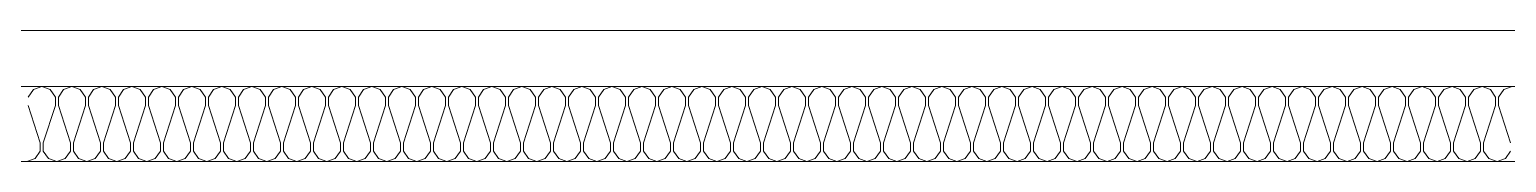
# Model space of a CAD drawing. Header units: millimetres. Extents: x 0 to 420000, y 0 to 297000.
# Drawn here: x 256620 to 260558, y 24100 to 24450 of the extents above; entities that cross this region are included whole.
import ezdxf

# ---------------------------------------------------------------- set-up
doc = ezdxf.new("R2010")
doc.units = ezdxf.units.MM
doc.linetypes.add('CEN', pattern=[62, 60, -1, 0, -1])
for name, color, linetype, lineweight in [('A-AXIS-LINE', 1, 'CEN', 15), ('A-XXXX-FIN2', 6, 'Continuous', 20), ('A-XXXX-INSL2', 8, 'Continuous', 18)]:
    doc.layers.add(name, color=color, linetype=linetype, lineweight=lineweight)

# ---------------------------------------------------------------- blocks, each defined once
blk = doc.blocks.new('axis(211208)')
at = {"layer": 'A-AXIS-LINE', "ltscale": 1000}
blk.add_line((4631788.1, -441118.7), (4955413.1, -441118.7), dxfattribs=at)
blk = doc.blocks.new('지하2층')
at = {"layer": 'A-XXXX-FIN2'}
blk.add_lwpolyline([(4801423.8, -401118.7), (4877723.8, -401118.7)], dxfattribs=at)
at = {"layer": 'A-XXXX-INSL2'}
for points in [[(4877723.8, -401268.7), (4801533.8, -401268.7)], [(4830883.8, -401268.7), (4830861.8, -401276.7), (4830847.8, -401296.7), (4830847.8, -401318.7), (4830879.8, -401418.7)], [(4830879.8, -401440.7), (4830865.8, -401460.7), (4830843.8, -401468.7), (4830821.8, -401460.7), (4830807.8, -401440.7), (4830807.8, -401418.7), (4830839.8, -401318.7), (4830839.8, -401296.7), (4830825.8, -401276.7), (4830803.8, -401268.7), (4830781.8, -401276.7), (4830767.8, -401296.7), (4830767.8, -401318.7), (4830799.8, -401418.7), (4830799.8, -401440.7), (4830785.8, -401460.7), (4830763.8, -401468.7), (4830741.8, -401460.7), (4830727.8, -401440.7), (4830727.8, -401418.7), (4830759.8, -401318.7), (4830759.8, -401296.7), (4830745.8, -401276.7), (4830723.8, -401268.7), (4830701.8, -401276.7), (4830687.8, -401296.7), (4830687.8, -401318.7), (4830719.8, -401418.7), (4830719.8, -401440.7), (4830705.8, -401460.7), (4830683.8, -401468.7), (4830661.8, -401460.7), (4830647.8, -401440.7), (4830647.8, -401418.7), (4830679.8, -401318.7), (4830679.8, -401296.7), (4830665.8, -401276.7), (4830643.8, -401268.7), (4830621.8, -401276.7), (4830607.8, -401296.7), (4830607.8, -401318.7), (4830639.8, -401418.7), (4830639.8, -401440.7), (4830625.8, -401460.7), (4830603.8, -401468.7), (4830581.8, -401460.7), (4830567.8, -401440.7), (4830567.8, -401418.7), (4830599.8, -401318.7), (4830599.8, -401296.7), (4830585.8, -401276.7), (4830563.8, -401268.7), (4830541.8, -401276.7), (4830527.8, -401296.7), (4830527.8, -401318.7), (4830559.8, -401418.7), (4830559.8, -401440.7), (4830545.8, -401460.7), (4830523.8, -401468.7), (4830501.8, -401460.7), (4830487.8, -401440.7), (4830487.8, -401418.7), (4830519.8, -401318.7), (4830519.8, -401296.7), (4830505.8, -401276.7), (4830483.8, -401268.7), (4830461.8, -401276.7), (4830447.8, -401296.7), (4830447.8, -401318.7), (4830479.8, -401418.7), (4830479.8, -401440.7), (4830465.8, -401460.7), (4830443.8, -401468.7), (4830421.8, -401460.7), (4830407.8, -401440.7), (4830407.8, -401418.7), (4830439.8, -401318.7), (4830439.8, -401296.7), (4830425.8, -401276.7), (4830403.8, -401268.7), (4830381.8, -401276.7), (4830367.8, -401296.7), (4830367.8, -401318.7), (4830399.8, -401418.7), (4830399.8, -401440.7), (4830385.8, -401460.7), (4830363.8, -401468.7), (4830341.8, -401460.7), (4830327.8, -401440.7), (4830327.8, -401418.7), (4830359.8, -401318.7), (4830359.8, -401296.7), (4830345.8, -401276.7), (4830323.8, -401268.7), (4830301.8, -401276.7), (4830287.8, -401296.7), (4830287.8, -401318.7), (4830319.8, -401418.7), (4830319.8, -401440.7), (4830305.8, -401460.7), (4830283.8, -401468.7), (4830261.8, -401460.7), (4830247.8, -401440.7), (4830247.8, -401418.7), (4830279.8, -401318.7), (4830279.8, -401296.7), (4830265.8, -401276.7), (4830243.8, -401268.7), (4830221.8, -401276.7), (4830207.8, -401296.7), (4830207.8, -401318.7), (4830239.8, -401418.7), (4830239.8, -401440.7), (4830225.8, -401460.7), (4830203.8, -401468.7), (4830181.8, -401460.7), (4830167.8, -401440.7), (4830167.8, -401418.7), (4830199.8, -401318.7), (4830199.8, -401296.7), (4830185.8, -401276.7), (4830163.8, -401268.7), (4830141.8, -401276.7), (4830127.8, -401296.7), (4830127.8, -401318.7), (4830159.8, -401418.7), (4830159.8, -401440.7), (4830145.8, -401460.7), (4830123.8, -401468.7), (4830101.8, -401460.7), (4830087.8, -401440.7), (4830087.8, -401418.7), (4830119.8, -401318.7), (4830119.8, -401296.7), (4830105.8, -401276.7), (4830083.8, -401268.7), (4830061.8, -401276.7), (4830047.8, -401296.7), (4830047.8, -401318.7), (4830079.8, -401418.7), (4830079.8, -401440.7), (4830065.8, -401460.7), (4830043.8, -401468.7), (4830021.8, -401460.7), (4830007.8, -401440.7), (4830007.8, -401418.7), (4830039.8, -401318.7), (4830039.8, -401296.7), (4830025.8, -401276.7), (4830003.8, -401268.7), (4829981.8, -401276.7), (4829967.8, -401296.7), (4829967.8, -401318.7), (4829999.8, -401418.7), (4829999.8, -401440.7), (4829985.8, -401460.7), (4829963.8, -401468.7), (4829941.8, -401460.7), (4829927.8, -401440.7), (4829927.8, -401418.7), (4829959.8, -401318.7), (4829959.8, -401296.7), (4829945.8, -401276.7), (4829923.8, -401268.7), (4829901.8, -401276.7), (4829887.8, -401296.7), (4829887.8, -401318.7), (4829919.8, -401418.7), (4829919.8, -401440.7), (4829905.8, -401460.7), (4829883.8, -401468.7), (4829861.8, -401460.7), (4829847.8, -401440.7), (4829847.8, -401418.7), (4829879.8, -401318.7), (4829879.8, -401296.7), (4829865.8, -401276.7), (4829843.8, -401268.7), (4829821.8, -401276.7), (4829807.8, -401296.7), (4829807.8, -401318.7), (4829839.8, -401418.7), (4829839.8, -401440.7), (4829825.8, -401460.7), (4829803.8, -401468.7), (4829781.8, -401460.7), (4829767.8, -401440.7), (4829767.8, -401418.7), (4829799.8, -401318.7), (4829799.8, -401296.7), (4829785.8, -401276.7), (4829763.8, -401268.7), (4829741.8, -401276.7), (4829727.8, -401296.7), (4829727.8, -401318.7), (4829759.8, -401418.7), (4829759.8, -401440.7), (4829745.8, -401460.7), (4829723.8, -401468.7), (4829701.8, -401460.7), (4829687.8, -401440.7), (4829687.8, -401418.7), (4829719.8, -401318.7), (4829719.8, -401296.7), (4829705.8, -401276.7), (4829683.8, -401268.7), (4829661.8, -401276.7), (4829647.8, -401296.7), (4829647.8, -401318.7), (4829679.8, -401418.7), (4829679.8, -401440.7), (4829665.8, -401460.7), (4829643.8, -401468.7), (4829621.8, -401460.7), (4829607.8, -401440.7), (4829607.8, -401418.7), (4829639.8, -401318.7), (4829639.8, -401296.7), (4829625.8, -401276.7), (4829603.8, -401268.7), (4829581.8, -401276.7), (4829567.8, -401296.7), (4829567.8, -401318.7), (4829599.8, -401418.7), (4829599.8, -401440.7), (4829585.8, -401460.7), (4829563.8, -401468.7), (4829541.8, -401460.7), (4829527.8, -401440.7), (4829527.8, -401418.7), (4829559.8, -401318.7), (4829559.8, -401296.7), (4829545.8, -401276.7), (4829523.8, -401268.7), (4829501.8, -401276.7), (4829487.8, -401296.7), (4829487.8, -401318.7), (4829519.8, -401418.7), (4829519.8, -401440.7), (4829505.8, -401460.7), (4829483.8, -401468.7), (4829461.8, -401460.7), (4829447.8, -401440.7), (4829447.8, -401418.7), (4829479.8, -401318.7), (4829479.8, -401296.7), (4829465.8, -401276.7), (4829443.8, -401268.7), (4829421.8, -401276.7), (4829407.8, -401296.7), (4829407.8, -401318.7), (4829439.8, -401418.7), (4829439.8, -401440.7), (4829425.8, -401460.7), (4829403.8, -401468.7), (4829381.8, -401460.7), (4829367.8, -401440.7), (4829367.8, -401418.7), (4829399.8, -401318.7), (4829399.8, -401296.7), (4829385.8, -401276.7), (4829363.8, -401268.7), (4829341.8, -401276.7), (4829327.8, -401296.7), (4829327.8, -401318.7), (4829359.8, -401418.7), (4829359.8, -401440.7), (4829345.8, -401460.7), (4829323.8, -401468.7), (4829301.8, -401460.7), (4829287.8, -401440.7), (4829287.8, -401418.7), (4829319.8, -401318.7), (4829319.8, -401296.7), (4829305.8, -401276.7), (4829283.8, -401268.7), (4829261.8, -401276.7), (4829247.8, -401296.7), (4829247.8, -401318.7), (4829279.8, -401418.7), (4829279.8, -401440.7), (4829265.8, -401460.7), (4829243.8, -401468.7), (4829221.8, -401460.7), (4829207.8, -401440.7), (4829207.8, -401418.7), (4829239.8, -401318.7), (4829239.8, -401296.7), (4829225.8, -401276.7), (4829203.8, -401268.7), (4829181.8, -401276.7), (4829167.8, -401296.7), (4829167.8, -401318.7), (4829199.8, -401418.7), (4829199.8, -401440.7), (4829185.8, -401460.7), (4829163.8, -401468.7), (4829141.8, -401460.7), (4829127.8, -401440.7), (4829127.8, -401418.7), (4829159.8, -401318.7), (4829159.8, -401296.7), (4829145.8, -401276.7), (4829123.8, -401268.7), (4829101.8, -401276.7), (4829087.8, -401296.7), (4829087.8, -401318.7), (4829119.8, -401418.7), (4829119.8, -401440.7), (4829105.8, -401460.7), (4829083.8, -401468.7), (4829061.8, -401460.7), (4829047.8, -401440.7), (4829047.8, -401418.7), (4829079.8, -401318.7), (4829079.8, -401296.7), (4829065.8, -401276.7), (4829043.8, -401268.7), (4829021.8, -401276.7), (4829007.8, -401296.7), (4829007.8, -401318.7), (4829039.8, -401418.7), (4829039.8, -401440.7), (4829025.8, -401460.7), (4829003.8, -401468.7), (4828981.8, -401460.7), (4828967.8, -401440.7), (4828967.8, -401418.7), (4828999.8, -401318.7), (4828999.8, -401296.7), (4828985.8, -401276.7), (4828963.8, -401268.7), (4828941.8, -401276.7), (4828927.8, -401296.7), (4828927.8, -401318.7), (4828959.8, -401418.7), (4828959.8, -401440.7), (4828945.8, -401460.7), (4828923.8, -401468.7), (4828901.8, -401460.7), (4828887.8, -401440.7), (4828887.8, -401418.7), (4828919.8, -401318.7), (4828919.8, -401296.7), (4828905.8, -401276.7), (4828883.8, -401268.7), (4828861.8, -401276.7), (4828847.8, -401296.7), (4828847.8, -401318.7), (4828879.8, -401418.7), (4828879.8, -401440.7), (4828865.8, -401460.7), (4828843.8, -401468.7), (4828821.8, -401460.7), (4828807.8, -401440.7), (4828807.8, -401418.7), (4828839.8, -401318.7), (4828839.8, -401296.7), (4828825.8, -401276.7), (4828803.8, -401268.7), (4828781.8, -401276.7), (4828767.8, -401296.7), (4828767.8, -401318.7), (4828799.8, -401418.7), (4828799.8, -401440.7), (4828785.8, -401460.7), (4828763.8, -401468.7), (4828741.8, -401460.7), (4828727.8, -401440.7), (4828727.8, -401418.7), (4828759.8, -401318.7), (4828759.8, -401296.7), (4828745.8, -401276.7), (4828723.8, -401268.7), (4828701.8, -401276.7), (4828687.8, -401296.7), (4828687.8, -401318.7), (4828719.8, -401418.7), (4828719.8, -401440.7), (4828705.8, -401460.7), (4828683.8, -401468.7), (4828661.8, -401460.7), (4828647.8, -401440.7), (4828647.8, -401418.7), (4828679.8, -401318.7), (4828679.8, -401296.7), (4828665.8, -401276.7), (4828643.8, -401268.7), (4828621.8, -401276.7), (4828607.8, -401296.7), (4828607.8, -401318.7), (4828639.8, -401418.7), (4828639.8, -401440.7), (4828625.8, -401460.7), (4828603.8, -401468.7), (4828581.8, -401460.7), (4828567.8, -401440.7), (4828567.8, -401418.7), (4828599.8, -401318.7), (4828599.8, -401296.7), (4828585.8, -401276.7), (4828563.8, -401268.7), (4828541.8, -401276.7), (4828527.8, -401296.7), (4828527.8, -401318.7), (4828559.8, -401418.7), (4828559.8, -401440.7), (4828545.8, -401460.7), (4828523.8, -401468.7), (4828501.8, -401460.7), (4828487.8, -401440.7), (4828487.8, -401418.7), (4828519.8, -401318.7), (4828519.8, -401296.7), (4828505.8, -401276.7), (4828483.8, -401268.7), (4828461.8, -401276.7), (4828447.8, -401296.7), (4828447.8, -401318.7), (4828479.8, -401418.7), (4828479.8, -401440.7), (4828465.8, -401460.7), (4828443.8, -401468.7), (4828421.8, -401460.7), (4828407.8, -401440.7), (4828407.8, -401418.7), (4828439.8, -401318.7), (4828439.8, -401296.7), (4828425.8, -401276.7), (4828403.8, -401268.7), (4828381.8, -401276.7), (4828367.8, -401296.7), (4828367.8, -401318.7), (4828399.8, -401418.7), (4828399.8, -401440.7), (4828385.8, -401460.7), (4828363.8, -401468.7), (4828341.8, -401460.7), (4828327.8, -401440.7), (4828327.8, -401418.7), (4828359.8, -401318.7), (4828359.8, -401296.7), (4828345.8, -401276.7), (4828323.8, -401268.7), (4828301.8, -401276.7), (4828287.8, -401296.7), (4828287.8, -401318.7), (4828319.8, -401418.7), (4828319.8, -401440.7), (4828305.8, -401460.7), (4828283.8, -401468.7), (4828261.8, -401460.7), (4828247.8, -401440.7), (4828247.8, -401418.7), (4828279.8, -401318.7), (4828279.8, -401296.7), (4828265.8, -401276.7), (4828243.8, -401268.7), (4828221.8, -401276.7), (4828207.8, -401296.7), (4828207.8, -401318.7), (4828239.8, -401418.7), (4828239.8, -401440.7), (4828225.8, -401460.7), (4828203.8, -401468.7), (4828181.8, -401460.7), (4828167.8, -401440.7), (4828167.8, -401418.7), (4828199.8, -401318.7), (4828199.8, -401296.7), (4828185.8, -401276.7), (4828163.8, -401268.7), (4828141.8, -401276.7), (4828127.8, -401296.7), (4828127.8, -401318.7), (4828159.8, -401418.7), (4828159.8, -401440.7), (4828145.8, -401460.7), (4828123.8, -401468.7), (4828101.8, -401460.7), (4828087.8, -401440.7), (4828087.8, -401418.7), (4828119.8, -401318.7), (4828119.8, -401296.7), (4828105.8, -401276.7), (4828083.8, -401268.7), (4828061.8, -401276.7), (4828047.8, -401296.7), (4828047.8, -401318.7), (4828079.8, -401418.7), (4828079.8, -401440.7), (4828065.8, -401460.7), (4828043.8, -401468.7), (4828021.8, -401460.7), (4828007.8, -401440.7), (4828007.8, -401418.7), (4828039.8, -401318.7), (4828039.8, -401296.7), (4828025.8, -401276.7), (4828003.8, -401268.7), (4827981.8, -401276.7), (4827967.8, -401296.7), (4827967.8, -401318.7), (4827999.8, -401418.7), (4827999.8, -401440.7), (4827985.8, -401460.7), (4827963.8, -401468.7), (4827941.8, -401460.7), (4827927.8, -401440.7), (4827927.8, -401418.7), (4827959.8, -401318.7), (4827959.8, -401296.7), (4827945.8, -401276.7), (4827923.8, -401268.7), (4827901.8, -401276.7), (4827887.8, -401296.7), (4827887.8, -401318.7), (4827919.8, -401418.7), (4827919.8, -401440.7), (4827905.8, -401460.7), (4827883.8, -401468.7), (4827861.8, -401460.7), (4827847.8, -401440.7), (4827847.8, -401418.7), (4827879.8, -401318.7), (4827879.8, -401296.7), (4827865.8, -401276.7), (4827843.8, -401268.7), (4827821.8, -401276.7), (4827807.8, -401296.7), (4827807.8, -401318.7), (4827839.8, -401418.7), (4827839.8, -401440.7), (4827825.8, -401460.7), (4827803.8, -401468.7), (4827781.8, -401460.7), (4827767.8, -401440.7), (4827767.8, -401418.7), (4827799.8, -401318.7), (4827799.8, -401296.7), (4827785.8, -401276.7), (4827763.8, -401268.7), (4827741.8, -401276.7), (4827727.8, -401296.7), (4827727.8, -401318.7), (4827759.8, -401418.7), (4827759.8, -401440.7), (4827745.8, -401460.7), (4827723.8, -401468.7), (4827701.8, -401460.7), (4827687.8, -401440.7), (4827687.8, -401418.7), (4827719.8, -401318.7), (4827719.8, -401296.7), (4827705.8, -401276.7), (4827683.8, -401268.7), (4827661.8, -401276.7), (4827647.8, -401296.7), (4827647.8, -401318.7), (4827679.8, -401418.7), (4827679.8, -401440.7), (4827665.8, -401460.7), (4827643.8, -401468.7), (4827621.8, -401460.7), (4827607.8, -401440.7), (4827607.8, -401418.7), (4827639.8, -401318.7), (4827639.8, -401296.7), (4827625.8, -401276.7), (4827603.8, -401268.7), (4827581.8, -401276.7), (4827567.8, -401296.7), (4827567.8, -401318.7), (4827599.8, -401418.7), (4827599.8, -401440.7), (4827585.8, -401460.7), (4827563.8, -401468.7), (4827541.8, -401460.7), (4827527.8, -401440.7), (4827527.8, -401418.7), (4827559.8, -401318.7), (4827559.8, -401296.7), (4827545.8, -401276.7), (4827523.8, -401268.7), (4827501.8, -401276.7), (4827487.8, -401296.7), (4827487.8, -401318.7), (4827519.8, -401418.7), (4827519.8, -401440.7), (4827505.8, -401460.7), (4827483.8, -401468.7), (4827461.8, -401460.7), (4827447.8, -401440.7), (4827447.8, -401418.7), (4827479.8, -401318.7), (4827479.8, -401296.7), (4827465.8, -401276.7), (4827443.8, -401268.7), (4827421.8, -401276.7), (4827407.8, -401296.7), (4827407.8, -401318.7), (4827439.8, -401418.7), (4827439.8, -401440.7), (4827425.8, -401460.7), (4827403.8, -401468.7), (4827381.8, -401460.7), (4827367.8, -401440.7), (4827367.8, -401418.7), (4827399.8, -401318.7), (4827399.8, -401296.7), (4827385.8, -401276.7), (4827363.8, -401268.7), (4827341.8, -401276.7), (4827327.8, -401296.7), (4827327.8, -401318.7), (4827359.8, -401418.7), (4827359.8, -401440.7), (4827345.8, -401460.7), (4827323.8, -401468.7), (4827301.8, -401460.7), (4827287.8, -401440.7), (4827287.8, -401418.7), (4827319.8, -401318.7), (4827319.8, -401296.7), (4827305.8, -401276.7), (4827283.8, -401268.7), (4827261.8, -401276.7), (4827247.8, -401296.7), (4827247.8, -401318.7), (4827279.8, -401418.7), (4827279.8, -401440.7), (4827265.8, -401460.7), (4827243.8, -401468.7), (4827221.8, -401460.7), (4827207.8, -401440.7), (4827207.8, -401418.7), (4827239.8, -401318.7), (4827239.8, -401296.7), (4827225.8, -401276.7), (4827203.8, -401268.7), (4827181.8, -401276.7), (4827167.8, -401296.7), (4827167.8, -401318.7), (4827199.8, -401418.7), (4827199.8, -401440.7), (4827185.8, -401460.7), (4827163.8, -401468.7), (4827141.8, -401460.7), (4827127.8, -401440.7), (4827127.8, -401418.7), (4827159.8, -401318.7), (4827159.8, -401296.7), (4827145.8, -401276.7), (4827123.8, -401268.7), (4827101.8, -401276.7), (4827087.8, -401296.7), (4827087.8, -401318.7), (4827119.8, -401418.7), (4827119.8, -401440.7), (4827105.8, -401460.7), (4827083.8, -401468.7), (4827061.8, -401460.7), (4827047.8, -401440.7), (4827047.8, -401418.7), (4827079.8, -401318.7), (4827079.8, -401296.7), (4827065.8, -401276.7), (4827043.8, -401268.7), (4827021.8, -401276.7), (4827007.8, -401296.7), (4827007.8, -401318.7), (4827039.8, -401418.7), (4827039.8, -401440.7), (4827025.8, -401460.7), (4827003.8, -401468.7), (4826981.8, -401460.7), (4826967.8, -401440.7), (4826967.8, -401418.7), (4826999.8, -401318.7), (4826999.8, -401296.7), (4826985.8, -401276.7), (4826963.8, -401268.7), (4826941.8, -401276.7), (4826927.8, -401296.7)], [(4826927.8, -401318.7), (4826959.8, -401418.7), (4826959.8, -401440.7), (4826945.8, -401460.7), (4826923.8, -401468.7)], [(4877723.8, -401468.7), (4801533.8, -401468.7)]]:
    blk.add_lwpolyline(points, dxfattribs=at)

msp = doc.modelspace()

# ---------------------------------------------------------------- block references
msp.add_blockref('지하2층', (-4570311.3, 425568.7))
at = {"layer": 'A-AXIS-LINE'}
msp.add_blockref('axis(211208)', (-4581588.1, 465568.7), dxfattribs=at)

doc.saveas('drawing.dxf')
